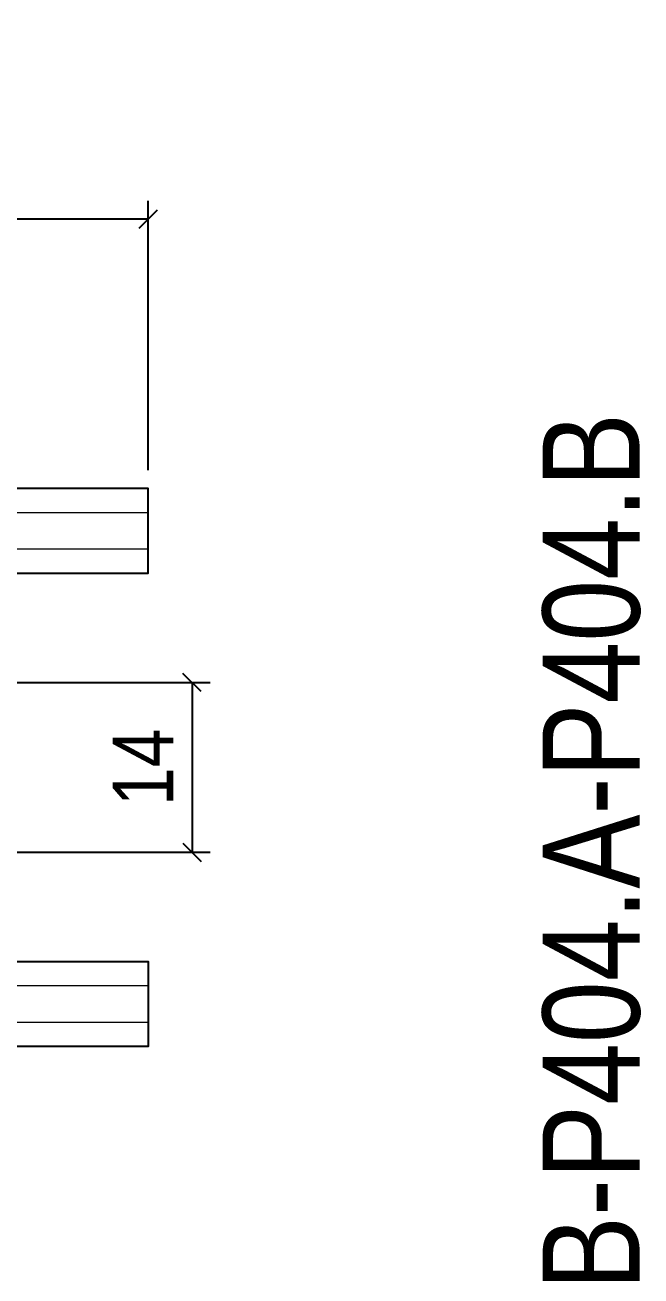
# Model space of a CAD drawing. Extents: x 2282 to 12463, y 760 to 16806.
# Drawn here: x 4780.2 to 4881.8, y 12762.7 to 12969 of the extents above; entities that cross this region are included whole.
import ezdxf

# ---------------------------------------------------------------- set-up
doc = ezdxf.new("R2010")
doc.units = 0
for name, color, linetype in [('COTA', 241, 'Continuous'), ('GRAVATA', 2, 'Continuous'), ('NOMENCLATURA', 7, 'Continuous')]:
    doc.layers.add(name, color=color, linetype=linetype)
doc.layers.add('Hachura', color=251, linetype='Continuous', lineweight=9)
doc.styles.add('ARIAL_NARROW', font='ARIALN.TTF', dxfattribs={"height": 0.2})
doc.styles.add('COTA TECNICA 2X', font='techl___.ttf', dxfattribs={"height": 10})
doc.dimstyles.new('SECAO PILAR', dxfattribs={"dimtxt": 10, "dimasz": 3, "dimexe": 3, "dimexo": 3, "dimgap": 3, "dimtad": 1, "dimdec": 1, "dimlfac": 0.5, "dimzin": 12, "dimdsep": 46, "dimtxsty": 'COTA TECNICA 2X', "dimblk1": 'OBLIQUE', "dimblk2": 'OBLIQUE', "dimsah": 1, "dimcen": 0.9, "dimclrd": 256, "dimclre": 256, "dimclrt": 256, "dimadec": 1, "dimazin": 3, "dimtfac": 1, "dimtdec": 1, "dimtmove": 0, "dimatfit": 3, "dimfxl": 1, "dimtolj": 1, "dimtzin": 12, "dimarcsym": 0})

# ---------------------------------------------------------------- blocks, each defined once
blk = doc.blocks.new('_Oblique')
at = {"color": 0, "linetype": 'ByBlock', "lineweight": -2}
blk.add_line((-0.5, -0.5), (0.5, 0.5), dxfattribs=at)
blk = doc.blocks.new('*D332')
at = {"layer": 'COTA', "lineweight": -2, "transparency": 16777216}
for p, q in [((4620.27, 12895.61), (4620.27, 12940.04)), ((4800.53, 12895.61), (4800.53, 12940.04)), ((4620.27, 12937.04), (4800.53, 12937.04))]:
    blk.add_line(p, q, dxfattribs=at)
at = {"layer": 'Defpoints', "color": 0, "transparency": 16777216}
for p in [(4800.53, 12937.04), (4620.27, 12892.61), (4800.53, 12892.61)]:
    blk.add_point(p, dxfattribs=at)
at = {"layer": 'COTA', "lineweight": -2, "transparency": 16777216, "xscale": 3, "yscale": 3, "zscale": 3, "rotation": 180}
blk.add_blockref('_Oblique', (4620.27, 12937.04), dxfattribs=at)
at = {"layer": 'COTA', "lineweight": -2, "transparency": 16777216, "xscale": 3, "yscale": 3, "zscale": 3}
blk.add_blockref('_Oblique', (4800.53, 12937.04), dxfattribs=at)
at = {"layer": 'COTA', "transparency": 16777216, "insert": (4645.4, 12945.77), "char_height": 10, "attachment_point": 5, "style": 'COTA TECNICA 2X'}
blk.add_mtext('\\A1;Perfil Metálico L=150', dxfattribs=at)
blk = doc.blocks.new('*D333')
at = {"layer": 'COTA', "lineweight": -2, "transparency": 16777216}
for p, q in [((4765.18, 12860.59), (4810.75, 12860.59)), ((4807.75, 12860.59), (4807.75, 12832.59)), ((4765.18, 12832.59), (4810.75, 12832.59))]:
    blk.add_line(p, q, dxfattribs=at)
at = {"layer": 'Defpoints', "color": 0, "transparency": 16777216}
for p in [(4762.18, 12860.59), (4762.18, 12832.59), (4807.75, 12832.59)]:
    blk.add_point(p, dxfattribs=at)
at = {"layer": 'COTA', "lineweight": -2, "transparency": 16777216, "xscale": 3, "yscale": 3, "zscale": 3}
for p, rotation in [((4807.75, 12860.59), 90), ((4807.75, 12832.59), 270)]:
    blk.add_blockref('_Oblique', p, dxfattribs=dict(at, rotation=rotation))
at = {"layer": 'COTA', "transparency": 16777216, "insert": (4799.67, 12846.59), "char_height": 10, "attachment_point": 5, "rotation": 90, "style": 'COTA TECNICA 2X'}
blk.add_mtext('\\A1;14', dxfattribs=at)

msp = doc.modelspace()

# ---------------------------------------------------------------- linework, layer by layer
at = {"layer": 'GRAVATA', "color": 1}
for points in [[(4620.18, 12892.61), (4620.18, 12878.61), (4800.53, 12878.61), (4800.53, 12892.61)], [(4620.18, 12800.58), (4620.18, 12814.58), (4800.53, 12814.58), (4800.53, 12800.58)]]:
    msp.add_lwpolyline(points, close=True, dxfattribs=at)
at = {"layer": 'Hachura'}
for p, q in [((4620.18, 12888.61), (4800.53, 12888.61)), ((4800.53, 12882.61), (4620.18, 12882.61)), ((4800.53, 12810.58), (4620.18, 12810.58)), ((4620.18, 12804.58), (4800.53, 12804.58))]:
    msp.add_line(p, q, dxfattribs=at)

# ---------------------------------------------------------------- texts
at = {"layer": 'NOMENCLATURA', "style": 'ARIAL_NARROW'}
msp.add_text('P403.A-P403.B-P404.A-P404.B', height=16, rotation=90, dxfattribs=at).set_placement((4881.55, 12646.27))

# ---------------------------------------------------------------- dimensions: what is measured, and where the dimension line sits
at = {"layer": 'COTA'}
dim = msp.add_linear_dim(base=(4800.53, 12937.04), p1=(4620.27, 12892.61), p2=(4800.53, 12892.61), text='Perfil Metálico L=150', dimstyle='SECAO PILAR', dxfattribs=at)
dim.commit()
dim.dimension.update_dxf_attribs({"geometry": '*D332', "text_midpoint": (4645.4, 12937.04), "dimtype": 160})
dim = msp.add_linear_dim(base=(4807.75, 12832.59), p1=(4762.18, 12860.59), p2=(4762.18, 12832.59), angle=90, dimstyle='SECAO PILAR', dxfattribs=at)
dim.commit()
dim.dimension.update_dxf_attribs({"geometry": '*D333', "text_midpoint": (4807.75, 12846.59), "dimtype": 160})

doc.saveas('drawing.dxf')
